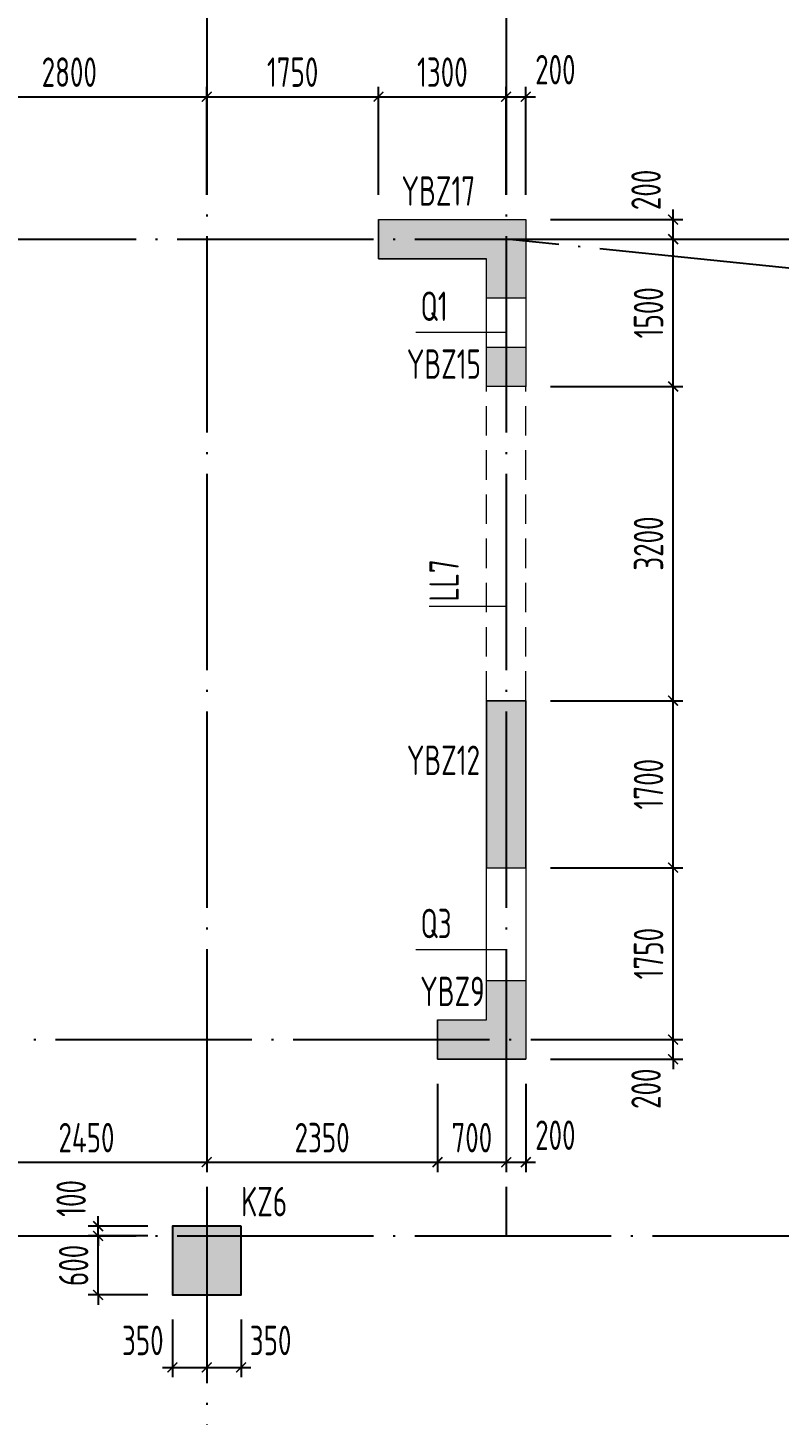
# Model space of a CAD drawing. Header units: millimetres. Extents: x -202076 to 1082610, y -439651 to 179350.
# Drawn here: x 134320 to 141974, y 53294 to 67421 of the extents above; entities that cross this region are included whole.
import ezdxf
from ezdxf.enums import TextEntityAlignment as Align

# ---------------------------------------------------------------- set-up
doc = ezdxf.new("R2010")
doc.units = ezdxf.units.MM
doc.header["$LTSCALE"] = 1000
doc.linetypes.add('DASHED', pattern=[0.75, 0.5, -0.25])
doc.linetypes.add('DOTE', pattern=[2.42, 2, -0.2, 0.02, -0.2])
doc.layers.add('A_AXIS-轴线', color=36, linetype='DOTE')
doc.layers.add('COLU', color=5, linetype='Continuous')
for name, color, linetype, lineweight in [('BEAM', 4, 'DASHED', 0), ('COLU_TEXT', 6, 'Continuous', 0), ('DIM', 3, 'Continuous', 0), ('WALL', 2, 'Continuous', 0), ('墙柱名称编号', 7, 'Continuous', 18), ('墙柱轮廓', 7, 'Continuous', 18), ('墙梁名称编号', 3, 'Continuous', 18), ('墙梁标注引线', 3, 'Continuous', 18), ('墙身名称编号', 3, 'Continuous', 18), ('墙身标注引线', 3, 'Continuous', 18), ('边缘构件填充', 253, 'Continuous', 18)]:
    doc.layers.add(name, color=color, linetype=linetype, lineweight=lineweight)
doc.styles.add('TSSD_Dimension', font='tssdeng.shx', dxfattribs={"width": 0.7, "bigfont": 'hztxt.shx'})
doc.styles.add('TSSD_Rein', font='tssdeng.shx', dxfattribs={"width": 0.7, "bigfont": 'hztxt.shx'})
doc.dimstyles.new('TSSD_100_100', dxfattribs={"dimtxt": 300, "dimasz": 100, "dimexe": 100, "dimexo": 250, "dimgap": 100, "dimtad": 1, "dimdec": 0, "dimzin": 0, "dimdsep": 46, "dimtxsty": 'TSSD_Dimension', "dimblk": 'ARCHTICK', "dimcen": 0, "dimdle": 100, "dimclrt": 7, "dimadec": 0, "dimazin": 0, "dimtfac": 1, "dimtdec": 0, "dimtix": 1, "dimtmove": 2, "dimatfit": 3, "dimfxl": 1, "dimtolj": 1, "dimtzin": 0, "dimarcsym": 0})

# ---------------------------------------------------------------- blocks, each defined once
blk = doc.blocks.new('_ARCHTICK')
at = {"color": 0, "linetype": 'ByBlock', "const_width": 0.15}
blk.add_lwpolyline([(-0.5, -0.5), (0.5, 0.5)], dxfattribs=at)
blk = doc.blocks.new('*D94')
at = {"layer": 'Defpoints', "color": 0, "transparency": 16777216}
for p in [(135037, 55119), (135793, 55119), (135793, 54519)]:
    blk.add_point(p, dxfattribs=at)
at = {"layer": 'DIM', "color": 0, "lineweight": -2, "transparency": 16777216}
for p, q in [((135543, 55119), (134937, 55119)), ((135037, 55119), (135037, 55219)), ((135037, 54519), (135037, 55119)), ((135543, 54519), (134937, 54519)), ((135037, 54519), (135037, 54419))]:
    blk.add_line(p, q, dxfattribs=at)
at = {"layer": 'DIM', "color": 0, "lineweight": -2, "transparency": 16777216, "xscale": 100, "yscale": 100, "zscale": 100}
for p, rotation in [((135037, 55119), 270), ((135037, 54519), 90)]:
    blk.add_blockref('_ARCHTICK', p, dxfattribs=dict(at, rotation=rotation))
at = {"layer": 'DIM', "color": 7, "transparency": 16777216, "insert": (134787, 54819), "char_height": 300, "attachment_point": 5, "rotation": 90, "style": 'TSSD_Dimension'}
blk.add_mtext('\\A1;600', dxfattribs=at)
blk = doc.blocks.new('*D95')
at = {"layer": 'Defpoints', "color": 0, "transparency": 16777216}
for p in [(135037, 55219), (135793, 55219), (135793, 55119)]:
    blk.add_point(p, dxfattribs=at)
at = {"layer": 'DIM', "color": 0, "lineweight": -2, "transparency": 16777216}
for p, q in [((135037, 55219), (135037, 55319)), ((135543, 55219), (134937, 55219)), ((135543, 55119), (134937, 55119)), ((135037, 55119), (135037, 55219)), ((135037, 55119), (135037, 55019))]:
    blk.add_line(p, q, dxfattribs=at)
at = {"layer": 'DIM', "color": 0, "lineweight": -2, "transparency": 16777216, "xscale": 100, "yscale": 100, "zscale": 100}
for p, rotation in [((135037, 55219), 270), ((135037, 55119), 90)]:
    blk.add_blockref('_ARCHTICK', p, dxfattribs=dict(at, rotation=rotation))
at = {"layer": 'DIM', "color": 7, "transparency": 16777216, "insert": (134762, 55501), "char_height": 300, "attachment_point": 5, "rotation": 90, "style": 'TSSD_Dimension'}
blk.add_mtext('\\A1;100', dxfattribs=at)
blk = doc.blocks.new('*D96')
at = {"layer": 'Defpoints', "color": 0, "transparency": 16777216}
for p in [(135793, 54519), (136143, 54519), (136143, 53780)]:
    blk.add_point(p, dxfattribs=at)
at = {"layer": 'DIM', "color": 0, "lineweight": -2, "transparency": 16777216}
for p, q in [((135793, 54269), (135793, 53680)), ((136143, 54269), (136143, 53680)), ((135693, 53780), (136243, 53780))]:
    blk.add_line(p, q, dxfattribs=at)
at = {"layer": 'DIM', "color": 0, "lineweight": -2, "transparency": 16777216, "xscale": 100, "yscale": 100, "zscale": 100, "rotation": 180}
blk.add_blockref('_ARCHTICK', (135793, 53780), dxfattribs=at)
at = {"layer": 'DIM', "color": 0, "lineweight": -2, "transparency": 16777216, "xscale": 100, "yscale": 100, "zscale": 100}
blk.add_blockref('_ARCHTICK', (136143, 53780), dxfattribs=at)
at = {"layer": 'DIM', "color": 7, "transparency": 16777216, "insert": (135492, 54055), "char_height": 300, "attachment_point": 5, "style": 'TSSD_Dimension'}
blk.add_mtext('\\A1;350', dxfattribs=at)
blk = doc.blocks.new('*D97')
at = {"layer": 'Defpoints', "color": 0, "transparency": 16777216}
for p in [(136143, 54519), (136493, 54519), (136493, 53780)]:
    blk.add_point(p, dxfattribs=at)
at = {"layer": 'DIM', "color": 0, "lineweight": -2, "transparency": 16777216}
for p, q in [((136143, 54269), (136143, 53680)), ((136493, 54269), (136493, 53680)), ((136043, 53780), (136593, 53780))]:
    blk.add_line(p, q, dxfattribs=at)
at = {"layer": 'DIM', "color": 0, "lineweight": -2, "transparency": 16777216, "xscale": 100, "yscale": 100, "zscale": 100, "rotation": 180}
blk.add_blockref('_ARCHTICK', (136143, 53780), dxfattribs=at)
at = {"layer": 'DIM', "color": 0, "lineweight": -2, "transparency": 16777216, "xscale": 100, "yscale": 100, "zscale": 100}
blk.add_blockref('_ARCHTICK', (136493, 53780), dxfattribs=at)
at = {"layer": 'DIM', "color": 7, "transparency": 16777216, "insert": (136794, 54055), "char_height": 300, "attachment_point": 5, "style": 'TSSD_Dimension'}
blk.add_mtext('\\A1;350', dxfattribs=at)
blk = doc.blocks.new('*D128')
at = {"layer": 'Defpoints', "color": 0, "transparency": 16777216}
for p in [(133693, 56919), (136143, 56919), (136143, 55870)]:
    blk.add_point(p, dxfattribs=at)
at = {"layer": 'DIM', "color": 0, "lineweight": -2, "transparency": 16777216}
for p, q in [((133693, 56669), (133693, 55770)), ((136143, 56669), (136143, 55770)), ((133593, 55870), (136243, 55870))]:
    blk.add_line(p, q, dxfattribs=at)
at = {"layer": 'DIM', "color": 0, "lineweight": -2, "transparency": 16777216, "xscale": 100, "yscale": 100, "zscale": 100, "rotation": 180}
blk.add_blockref('_ARCHTICK', (133693, 55870), dxfattribs=at)
at = {"layer": 'DIM', "color": 0, "lineweight": -2, "transparency": 16777216, "xscale": 100, "yscale": 100, "zscale": 100}
blk.add_blockref('_ARCHTICK', (136143, 55870), dxfattribs=at)
at = {"layer": 'DIM', "color": 7, "transparency": 16777216, "insert": (134918, 56120), "char_height": 300, "attachment_point": 5, "style": 'TSSD_Dimension'}
blk.add_mtext('\\A1;2450', dxfattribs=at)
blk = doc.blocks.new('*D129')
at = {"layer": 'Defpoints', "color": 0, "transparency": 16777216}
for p in [(138493, 56919), (139193, 56919), (139193, 55870)]:
    blk.add_point(p, dxfattribs=at)
at = {"layer": 'DIM', "color": 0, "lineweight": -2, "transparency": 16777216}
for p, q in [((138493, 56669), (138493, 55770)), ((139193, 56669), (139193, 55770)), ((138393, 55870), (139293, 55870))]:
    blk.add_line(p, q, dxfattribs=at)
at = {"layer": 'DIM', "color": 0, "lineweight": -2, "transparency": 16777216, "xscale": 100, "yscale": 100, "zscale": 100, "rotation": 180}
blk.add_blockref('_ARCHTICK', (138493, 55870), dxfattribs=at)
at = {"layer": 'DIM', "color": 0, "lineweight": -2, "transparency": 16777216, "xscale": 100, "yscale": 100, "zscale": 100}
blk.add_blockref('_ARCHTICK', (139193, 55870), dxfattribs=at)
at = {"layer": 'DIM', "color": 7, "transparency": 16777216, "insert": (138843, 56120), "char_height": 300, "attachment_point": 5, "style": 'TSSD_Dimension'}
blk.add_mtext('\\A1;700', dxfattribs=at)
blk = doc.blocks.new('*D130')
at = {"layer": 'Defpoints', "color": 0, "transparency": 16777216}
for p in [(139193, 56919), (139393, 56919), (139393, 55870)]:
    blk.add_point(p, dxfattribs=at)
at = {"layer": 'DIM', "color": 0, "lineweight": -2, "transparency": 16777216}
for p, q in [((139193, 56669), (139193, 55770)), ((139393, 56669), (139393, 55770)), ((139093, 55870), (139493, 55870))]:
    blk.add_line(p, q, dxfattribs=at)
at = {"layer": 'DIM', "color": 0, "lineweight": -2, "transparency": 16777216, "xscale": 100, "yscale": 100, "zscale": 100, "rotation": 180}
blk.add_blockref('_ARCHTICK', (139193, 55870), dxfattribs=at)
at = {"layer": 'DIM', "color": 0, "lineweight": -2, "transparency": 16777216, "xscale": 100, "yscale": 100, "zscale": 100}
blk.add_blockref('_ARCHTICK', (139393, 55870), dxfattribs=at)
at = {"layer": 'DIM', "color": 7, "transparency": 16777216, "insert": (139694, 56145), "char_height": 300, "attachment_point": 5, "style": 'TSSD_Dimension'}
blk.add_mtext('\\A1;200', dxfattribs=at)
blk = doc.blocks.new('*D138')
at = {"layer": 'Defpoints', "color": 0, "transparency": 16777216}
for p in [(139393, 57119), (140893, 57119), (139393, 56919)]:
    blk.add_point(p, dxfattribs=at)
at = {"layer": 'DIM', "color": 0, "lineweight": -2, "transparency": 16777216}
for p, q in [((140893, 57119), (140893, 57219)), ((139643, 57119), (140993, 57119)), ((140893, 56919), (140893, 57119)), ((139643, 56919), (140993, 56919)), ((140893, 56919), (140893, 56819))]:
    blk.add_line(p, q, dxfattribs=at)
at = {"layer": 'DIM', "color": 0, "lineweight": -2, "transparency": 16777216, "xscale": 100, "yscale": 100, "zscale": 100}
for p, rotation in [((140893, 57119), 270), ((140893, 56919), 90)]:
    blk.add_blockref('_ARCHTICK', p, dxfattribs=dict(at, rotation=rotation))
at = {"layer": 'DIM', "color": 7, "transparency": 16777216, "insert": (140618, 56618), "char_height": 300, "attachment_point": 5, "rotation": 90, "style": 'TSSD_Dimension'}
blk.add_mtext('\\A1;200', dxfattribs=at)
blk = doc.blocks.new('*D139')
at = {"layer": 'Defpoints', "color": 0, "transparency": 16777216}
for p in [(139393, 58869), (140893, 58869), (139393, 57119)]:
    blk.add_point(p, dxfattribs=at)
at = {"layer": 'DIM', "color": 0, "lineweight": -2, "transparency": 16777216}
for p, q in [((140893, 57019), (140893, 58969)), ((139643, 58869), (140993, 58869)), ((139643, 57119), (140993, 57119))]:
    blk.add_line(p, q, dxfattribs=at)
at = {"layer": 'DIM', "color": 0, "lineweight": -2, "transparency": 16777216, "xscale": 100, "yscale": 100, "zscale": 100}
for p, rotation in [((140893, 58869), 90), ((140893, 57119), 270)]:
    blk.add_blockref('_ARCHTICK', p, dxfattribs=dict(at, rotation=rotation))
at = {"layer": 'DIM', "color": 7, "transparency": 16777216, "insert": (140643, 57994), "char_height": 300, "attachment_point": 5, "rotation": 90, "style": 'TSSD_Dimension'}
blk.add_mtext('\\A1;1750', dxfattribs=at)
blk = doc.blocks.new('*D140')
at = {"layer": 'Defpoints', "color": 0, "transparency": 16777216}
for p in [(139393, 60569), (140893, 60569), (139393, 58869)]:
    blk.add_point(p, dxfattribs=at)
at = {"layer": 'DIM', "color": 0, "lineweight": -2, "transparency": 16777216}
for p, q in [((140893, 58769), (140893, 60669)), ((139643, 60569), (140993, 60569)), ((139643, 58869), (140993, 58869))]:
    blk.add_line(p, q, dxfattribs=at)
at = {"layer": 'DIM', "color": 0, "lineweight": -2, "transparency": 16777216, "xscale": 100, "yscale": 100, "zscale": 100}
for p, rotation in [((140893, 60569), 90), ((140893, 58869), 270)]:
    blk.add_blockref('_ARCHTICK', p, dxfattribs=dict(at, rotation=rotation))
at = {"layer": 'DIM', "color": 7, "transparency": 16777216, "insert": (140643, 59719), "char_height": 300, "attachment_point": 5, "rotation": 90, "style": 'TSSD_Dimension'}
blk.add_mtext('\\A1;1700', dxfattribs=at)
blk = doc.blocks.new('*D141')
at = {"layer": 'Defpoints', "color": 0, "transparency": 16777216}
for p in [(139393, 63769), (140893, 63769), (139393, 60569)]:
    blk.add_point(p, dxfattribs=at)
at = {"layer": 'DIM', "color": 0, "lineweight": -2, "transparency": 16777216}
for p, q in [((140893, 60469), (140893, 63869)), ((139643, 63769), (140993, 63769)), ((139643, 60569), (140993, 60569))]:
    blk.add_line(p, q, dxfattribs=at)
at = {"layer": 'DIM', "color": 0, "lineweight": -2, "transparency": 16777216, "xscale": 100, "yscale": 100, "zscale": 100}
for p, rotation in [((140893, 63769), 90), ((140893, 60569), 270)]:
    blk.add_blockref('_ARCHTICK', p, dxfattribs=dict(at, rotation=rotation))
at = {"layer": 'DIM', "color": 7, "transparency": 16777216, "insert": (140643, 62169), "char_height": 300, "attachment_point": 5, "rotation": 90, "style": 'TSSD_Dimension'}
blk.add_mtext('\\A1;3200', dxfattribs=at)
blk = doc.blocks.new('*D142')
at = {"layer": 'Defpoints', "color": 0, "transparency": 16777216}
for p in [(139393, 65269), (140893, 65269), (139393, 63769)]:
    blk.add_point(p, dxfattribs=at)
at = {"layer": 'DIM', "color": 0, "lineweight": -2, "transparency": 16777216}
for p, q in [((140893, 63669), (140893, 65369)), ((139643, 65269), (140993, 65269)), ((139643, 63769), (140993, 63769))]:
    blk.add_line(p, q, dxfattribs=at)
at = {"layer": 'DIM', "color": 0, "lineweight": -2, "transparency": 16777216, "xscale": 100, "yscale": 100, "zscale": 100}
for p, rotation in [((140893, 65269), 90), ((140893, 63769), 270)]:
    blk.add_blockref('_ARCHTICK', p, dxfattribs=dict(at, rotation=rotation))
at = {"layer": 'DIM', "color": 7, "transparency": 16777216, "insert": (140643, 64519), "char_height": 300, "attachment_point": 5, "rotation": 90, "style": 'TSSD_Dimension'}
blk.add_mtext('\\A1;1500', dxfattribs=at)
blk = doc.blocks.new('*D155')
at = {"layer": 'Defpoints', "color": 0, "transparency": 16777216}
for p in [(136143, 66719), (133343, 65469), (136143, 65469)]:
    blk.add_point(p, dxfattribs=at)
at = {"layer": 'DIM', "color": 0, "lineweight": -2, "transparency": 16777216}
for p, q in [((133243, 66719), (136243, 66719)), ((133343, 65719), (133343, 66819)), ((136143, 65719), (136143, 66819))]:
    blk.add_line(p, q, dxfattribs=at)
at = {"layer": 'DIM', "color": 0, "lineweight": -2, "transparency": 16777216, "xscale": 100, "yscale": 100, "zscale": 100, "rotation": 180}
blk.add_blockref('_ARCHTICK', (133343, 66719), dxfattribs=at)
at = {"layer": 'DIM', "color": 0, "lineweight": -2, "transparency": 16777216, "xscale": 100, "yscale": 100, "zscale": 100}
blk.add_blockref('_ARCHTICK', (136143, 66719), dxfattribs=at)
at = {"layer": 'DIM', "color": 7, "transparency": 16777216, "insert": (134743, 66969), "char_height": 300, "attachment_point": 5, "style": 'TSSD_Dimension'}
blk.add_mtext('\\A1;2800', dxfattribs=at)
blk = doc.blocks.new('*D156')
at = {"layer": 'Defpoints', "color": 0, "transparency": 16777216}
for p in [(137893, 66719), (136143, 65469), (137893, 65469)]:
    blk.add_point(p, dxfattribs=at)
at = {"layer": 'DIM', "color": 0, "lineweight": -2, "transparency": 16777216}
for p, q in [((136043, 66719), (137993, 66719)), ((136143, 65719), (136143, 66819)), ((137893, 65719), (137893, 66819))]:
    blk.add_line(p, q, dxfattribs=at)
at = {"layer": 'DIM', "color": 0, "lineweight": -2, "transparency": 16777216, "xscale": 100, "yscale": 100, "zscale": 100, "rotation": 180}
blk.add_blockref('_ARCHTICK', (136143, 66719), dxfattribs=at)
at = {"layer": 'DIM', "color": 0, "lineweight": -2, "transparency": 16777216, "xscale": 100, "yscale": 100, "zscale": 100}
blk.add_blockref('_ARCHTICK', (137893, 66719), dxfattribs=at)
at = {"layer": 'DIM', "color": 7, "transparency": 16777216, "insert": (137018, 66969), "char_height": 300, "attachment_point": 5, "style": 'TSSD_Dimension'}
blk.add_mtext('\\A1;1750', dxfattribs=at)
blk = doc.blocks.new('*D157')
at = {"layer": 'Defpoints', "color": 0, "transparency": 16777216}
for p in [(139193, 66719), (137893, 65469), (139193, 65469)]:
    blk.add_point(p, dxfattribs=at)
at = {"layer": 'DIM', "color": 0, "lineweight": -2, "transparency": 16777216}
for p, q in [((137793, 66719), (139293, 66719)), ((137893, 65719), (137893, 66819)), ((139193, 65719), (139193, 66819))]:
    blk.add_line(p, q, dxfattribs=at)
at = {"layer": 'DIM', "color": 0, "lineweight": -2, "transparency": 16777216, "xscale": 100, "yscale": 100, "zscale": 100, "rotation": 180}
blk.add_blockref('_ARCHTICK', (137893, 66719), dxfattribs=at)
at = {"layer": 'DIM', "color": 0, "lineweight": -2, "transparency": 16777216, "xscale": 100, "yscale": 100, "zscale": 100}
blk.add_blockref('_ARCHTICK', (139193, 66719), dxfattribs=at)
at = {"layer": 'DIM', "color": 7, "transparency": 16777216, "insert": (138543, 66969), "char_height": 300, "attachment_point": 5, "style": 'TSSD_Dimension'}
blk.add_mtext('\\A1;1300', dxfattribs=at)
blk = doc.blocks.new('*D158')
at = {"layer": 'Defpoints', "color": 0, "transparency": 16777216}
for p in [(139393, 66719), (139193, 65469), (139393, 65469)]:
    blk.add_point(p, dxfattribs=at)
at = {"layer": 'DIM', "color": 0, "lineweight": -2, "transparency": 16777216}
for p, q in [((139093, 66719), (139493, 66719)), ((139193, 65719), (139193, 66819)), ((139393, 65719), (139393, 66819))]:
    blk.add_line(p, q, dxfattribs=at)
at = {"layer": 'DIM', "color": 0, "lineweight": -2, "transparency": 16777216, "xscale": 100, "yscale": 100, "zscale": 100, "rotation": 180}
blk.add_blockref('_ARCHTICK', (139193, 66719), dxfattribs=at)
at = {"layer": 'DIM', "color": 0, "lineweight": -2, "transparency": 16777216, "xscale": 100, "yscale": 100, "zscale": 100}
blk.add_blockref('_ARCHTICK', (139393, 66719), dxfattribs=at)
at = {"layer": 'DIM', "color": 7, "transparency": 16777216, "insert": (139694, 66994), "char_height": 300, "attachment_point": 5, "style": 'TSSD_Dimension'}
blk.add_mtext('\\A1;200', dxfattribs=at)
blk = doc.blocks.new('*D221')
at = {"layer": 'Defpoints', "color": 0, "transparency": 16777216}
for p in [(136143, 56919), (138493, 56919), (138493, 55870)]:
    blk.add_point(p, dxfattribs=at)
at = {"layer": 'DIM', "color": 0, "lineweight": -2, "transparency": 16777216}
for p, q in [((136143, 56669), (136143, 55770)), ((138493, 56669), (138493, 55770)), ((136043, 55870), (138593, 55870))]:
    blk.add_line(p, q, dxfattribs=at)
at = {"layer": 'DIM', "color": 0, "lineweight": -2, "transparency": 16777216, "xscale": 100, "yscale": 100, "zscale": 100, "rotation": 180}
blk.add_blockref('_ARCHTICK', (136143, 55870), dxfattribs=at)
at = {"layer": 'DIM', "color": 0, "lineweight": -2, "transparency": 16777216, "xscale": 100, "yscale": 100, "zscale": 100}
blk.add_blockref('_ARCHTICK', (138493, 55870), dxfattribs=at)
at = {"layer": 'DIM', "color": 7, "transparency": 16777216, "insert": (137318, 56120), "char_height": 300, "attachment_point": 5, "style": 'TSSD_Dimension'}
blk.add_mtext('\\A1;2350', dxfattribs=at)
blk = doc.blocks.new('*D223')
at = {"layer": 'Defpoints', "color": 0, "transparency": 16777216}
for p in [(139393, 65469), (140893, 65469), (139393, 65269)]:
    blk.add_point(p, dxfattribs=at)
at = {"layer": 'DIM', "color": 0, "lineweight": -2, "transparency": 16777216}
for p, q in [((140893, 65169), (140893, 65569)), ((139643, 65469), (140993, 65469)), ((139643, 65269), (140993, 65269))]:
    blk.add_line(p, q, dxfattribs=at)
at = {"layer": 'DIM', "color": 0, "lineweight": -2, "transparency": 16777216, "xscale": 100, "yscale": 100, "zscale": 100}
for p, rotation in [((140893, 65469), 90), ((140893, 65269), 270)]:
    blk.add_blockref('_ARCHTICK', p, dxfattribs=dict(at, rotation=rotation))
at = {"layer": 'DIM', "color": 7, "transparency": 16777216, "insert": (140618, 65770), "char_height": 300, "attachment_point": 5, "rotation": 90, "style": 'TSSD_Dimension'}
blk.add_mtext('\\A1;200', dxfattribs=at)

msp = doc.modelspace()

# ---------------------------------------------------------------- hatches: boundary and pattern name
at = {"layer": '边缘构件填充'}
h = msp.add_hatch(color=256, dxfattribs=at)
h.dxf.hatch_style = 1
h.paths.add_polyline_path([(137892.7, 65469), (137892.7, 65069), (138992.7, 65069), (138992.7, 64669), (139392.7, 64669), (139392.7, 65469)], flags=17)
h.paths.add_polyline_path([(137892.7, 65469), (137892.7, 65069)], flags=0)
h.paths.add_polyline_path([(138992.7, 65069), (137892.7, 65069)], flags=0)
h = msp.add_hatch(color=256, dxfattribs=at)
h.dxf.hatch_style = 1
h.paths.add_polyline_path([(138992.7, 63769), (138992.7, 64169), (139392.7, 64169), (139392.7, 63769)])
h = msp.add_hatch(color=256, dxfattribs=at)
h.dxf.hatch_style = 1
h.paths.add_polyline_path([(139392.7, 60569), (138992.7, 60569), (138992.7, 58869), (139392.7, 58869)])
h = msp.add_hatch(color=256, dxfattribs=at)
h.dxf.hatch_style = 1
h.paths.add_polyline_path([(138992.7, 57319), (138492.7, 57319), (138492.7, 56919), (139392.7, 56919), (139392.7, 57719), (138992.7, 57719)])
h = msp.add_hatch(color=256, dxfattribs=at)
h.dxf.hatch_style = 1
h.paths.add_polyline_path([(136492.7, 55219), (135792.7, 55219), (135792.7, 54519), (136492.7, 54519)])

# ---------------------------------------------------------------- linework, layer by layer
at = {"layer": 'A_AXIS-轴线'}
for p, q in [((136142.7, 67719), (136142.7, 42519)), ((139192.7, 67719), (139192.7, 55119)), ((144542.7, 64719), (139192.7, 65269)), ((115242.7, 57119), (140192.7, 57119))]:
    msp.add_line(p, q, dxfattribs=at)
for points in [[(99542.7, 65269), (155943, 65269)], [(99542.7, 55119), (155943, 55119)]]:
    msp.add_lwpolyline(points, dxfattribs=at)
at = {"layer": 'BEAM', "ltscale": 0.6}
for p, q in [((138992.7, 60569), (138992.7, 63769)), ((139392.7, 60569), (139392.7, 63769))]:
    msp.add_line(p, q, dxfattribs=at)
at = {"layer": 'COLU'}
msp.add_lwpolyline([(136492.7, 55219), (135792.7, 55219), (135792.7, 54519), (136492.7, 54519)], close=True, dxfattribs=at)
at = {"layer": 'WALL'}
for points in [[(137892.7, 65469), (139392.7, 65469), (139392.7, 63769), (138992.7, 63769), (138992.7, 65069), (137892.7, 65069), (137892.7, 65469), (139392.7, 65469)], [(138492.7, 57319), (138492.7, 56919), (138492.7, 57319), (138992.7, 57319), (138992.7, 60569), (139392.7, 60569), (139392.7, 56919), (138492.7, 56919), (139392.7, 56919)]]:
    msp.add_lwpolyline(points, dxfattribs=at)
at = {"layer": '墙柱轮廓'}
for points in [[(137892.7, 65469), (137892.7, 65069), (137892.7, 65469), (139392.7, 65469), (139392.7, 64669), (138992.7, 64669), (138992.7, 65069), (137892.7, 65069), (138992.7, 65069)], [(138992.7, 63769), (138992.7, 64169), (139392.7, 64169), (139392.7, 63769), (138992.7, 63769)], [(138992.7, 58869), (138992.7, 60569), (138992.7, 58869), (139392.7, 58869), (139392.7, 60569), (138992.7, 60569), (139392.7, 60569)], [(138492.7, 57319), (138492.7, 56919), (138492.7, 57319), (138992.7, 57319), (138992.7, 57719), (139392.7, 57719), (139392.7, 56919), (138492.7, 56919), (139392.7, 56919)]]:
    msp.add_lwpolyline(points, dxfattribs=at)
at = {"layer": '墙梁标注引线'}
msp.add_line((139192.7, 61529), (138410.2, 61529), dxfattribs=at)
at = {"layer": '墙身标注引线'}
for p, q in [((139192.7, 64319), (138271.5, 64319)), ((139192.7, 58034), (138271.5, 58034))]:
    msp.add_line(p, q, dxfattribs=at)

# ---------------------------------------------------------------- texts
at = {"layer": 'COLU_TEXT', "linetype": 'Continuous', "style": 'TSSD_Rein', "width": 0.7}
msp.add_text('KZ6', height=300, dxfattribs=at).set_placement((136492.7, 55319))
at = {"layer": '墙柱名称编号', "color": 2, "linetype": 'Continuous', "style": 'TSSD_Rein', "width": 0.7}
for s, p in [('YBZ17', (138126.5, 65519)), ('YBZ9', (138316.8, 57369))]:
    msp.add_text(s, height=300, dxfattribs=at).set_placement(p, align=Align.BOTTOM_LEFT)
for s, p in [('YBZ15', (138180.2, 64146.4)), ('YBZ12', (138180.2, 60112.4))]:
    msp.add_text(s, height=300, dxfattribs=at).set_placement(p, align=Align.TOP_LEFT)
at = {"layer": '墙梁名称编号', "linetype": 'Continuous', "style": 'TSSD_Rein', "width": 0.7}
msp.add_text('LL7', height=300, rotation=90, dxfattribs=at).set_placement((138410.2, 61579), align=Align.TOP_LEFT)
at = {"layer": '墙身名称编号', "linetype": 'Continuous', "style": 'TSSD_Rein', "width": 0.7}
for s, p in [('Q1', (138321.5, 64345.7)), ('Q3', (138321.5, 58060.7))]:
    msp.add_text(s, height=300, dxfattribs=at).set_placement(p, align=Align.BOTTOM_LEFT)

# ---------------------------------------------------------------- dimensions: what is measured, and where the dimension line sits
at = {"layer": 'DIM'}
for base, p1, p2, picture, middle in [((136142.7, 66719), (133342.7, 65469), (136142.7, 65469), '*D155', (134742.7, 66969)), ((137892.7, 66719), (136142.7, 65469), (137892.7, 65469), '*D156', (137017.7, 66969)), ((139192.7, 66719), (137892.7, 65469), (139192.7, 65469), '*D157', (138542.7, 66969)), ((136142.7, 55869.9), (133692.7, 56919), (136142.7, 56919), '*D128', (134917.7, 56119.9)), ((138492.7, 55869.9), (136142.7, 56919), (138492.7, 56919), '*D221', (137317.7, 56119.9)), ((139192.7, 55869.9), (138492.7, 56919), (139192.7, 56919), '*D129', (138842.7, 56119.9))]:
    dim = msp.add_linear_dim(base=base, p1=p1, p2=p2, dimstyle='TSSD_100_100', dxfattribs=at)
    dim.commit()
    dim.dimension.update_dxf_attribs({"geometry": picture, "text_midpoint": middle})
for base, p1, p2, picture, middle in [((139392.7, 66719), (139192.7, 65469), (139392.7, 65469), '*D158', (139693.7, 66994)), ((139392.7, 55869.9), (139192.7, 56919), (139392.7, 56919), '*D130', (139693.7, 56144.9)), ((136142.7, 53779.5), (135792.7, 54519), (136142.7, 54519), '*D96', (135491.6, 54054.5)), ((136492.7, 53779.5), (136142.7, 54519), (136492.7, 54519), '*D97', (136793.7, 54054.5))]:
    dim = msp.add_linear_dim(base=base, p1=p1, p2=p2, dimstyle='TSSD_100_100', dxfattribs=at)
    dim.commit()
    dim.dimension.update_dxf_attribs({"geometry": picture, "text_midpoint": middle, "dimtype": 160})
for base, p1, p2, picture, middle in [((140892.7, 65469), (139392.7, 65269), (139392.7, 65469), '*D223', (140617.7, 65770.1)), ((140892.7, 57119), (139392.7, 56919), (139392.7, 57119), '*D138', (140617.7, 56617.9)), ((135037.4, 55219), (135792.7, 55119), (135792.7, 55219), '*D95', (134762.4, 55501.2))]:
    dim = msp.add_linear_dim(base=base, p1=p1, p2=p2, angle=90, dimstyle='TSSD_100_100', dxfattribs=at)
    dim.commit()
    dim.dimension.update_dxf_attribs({"geometry": picture, "text_midpoint": middle, "dimtype": 160})
for base, p1, p2, picture, middle in [((140892.7, 65269), (139392.7, 63769), (139392.7, 65269), '*D142', (140642.7, 64519)), ((140892.7, 63769), (139392.7, 60569), (139392.7, 63769), '*D141', (140642.7, 62169)), ((140892.7, 60569), (139392.7, 58869), (139392.7, 60569), '*D140', (140642.7, 59719)), ((140892.7, 58869), (139392.7, 57119), (139392.7, 58869), '*D139', (140642.7, 57994)), ((135037.4, 55119), (135792.7, 54519), (135792.7, 55119), '*D94', (134787.4, 54819))]:
    dim = msp.add_linear_dim(base=base, p1=p1, p2=p2, angle=90, dimstyle='TSSD_100_100', dxfattribs=at)
    dim.commit()
    dim.dimension.update_dxf_attribs({"geometry": picture, "text_midpoint": middle})

doc.saveas('drawing.dxf')
